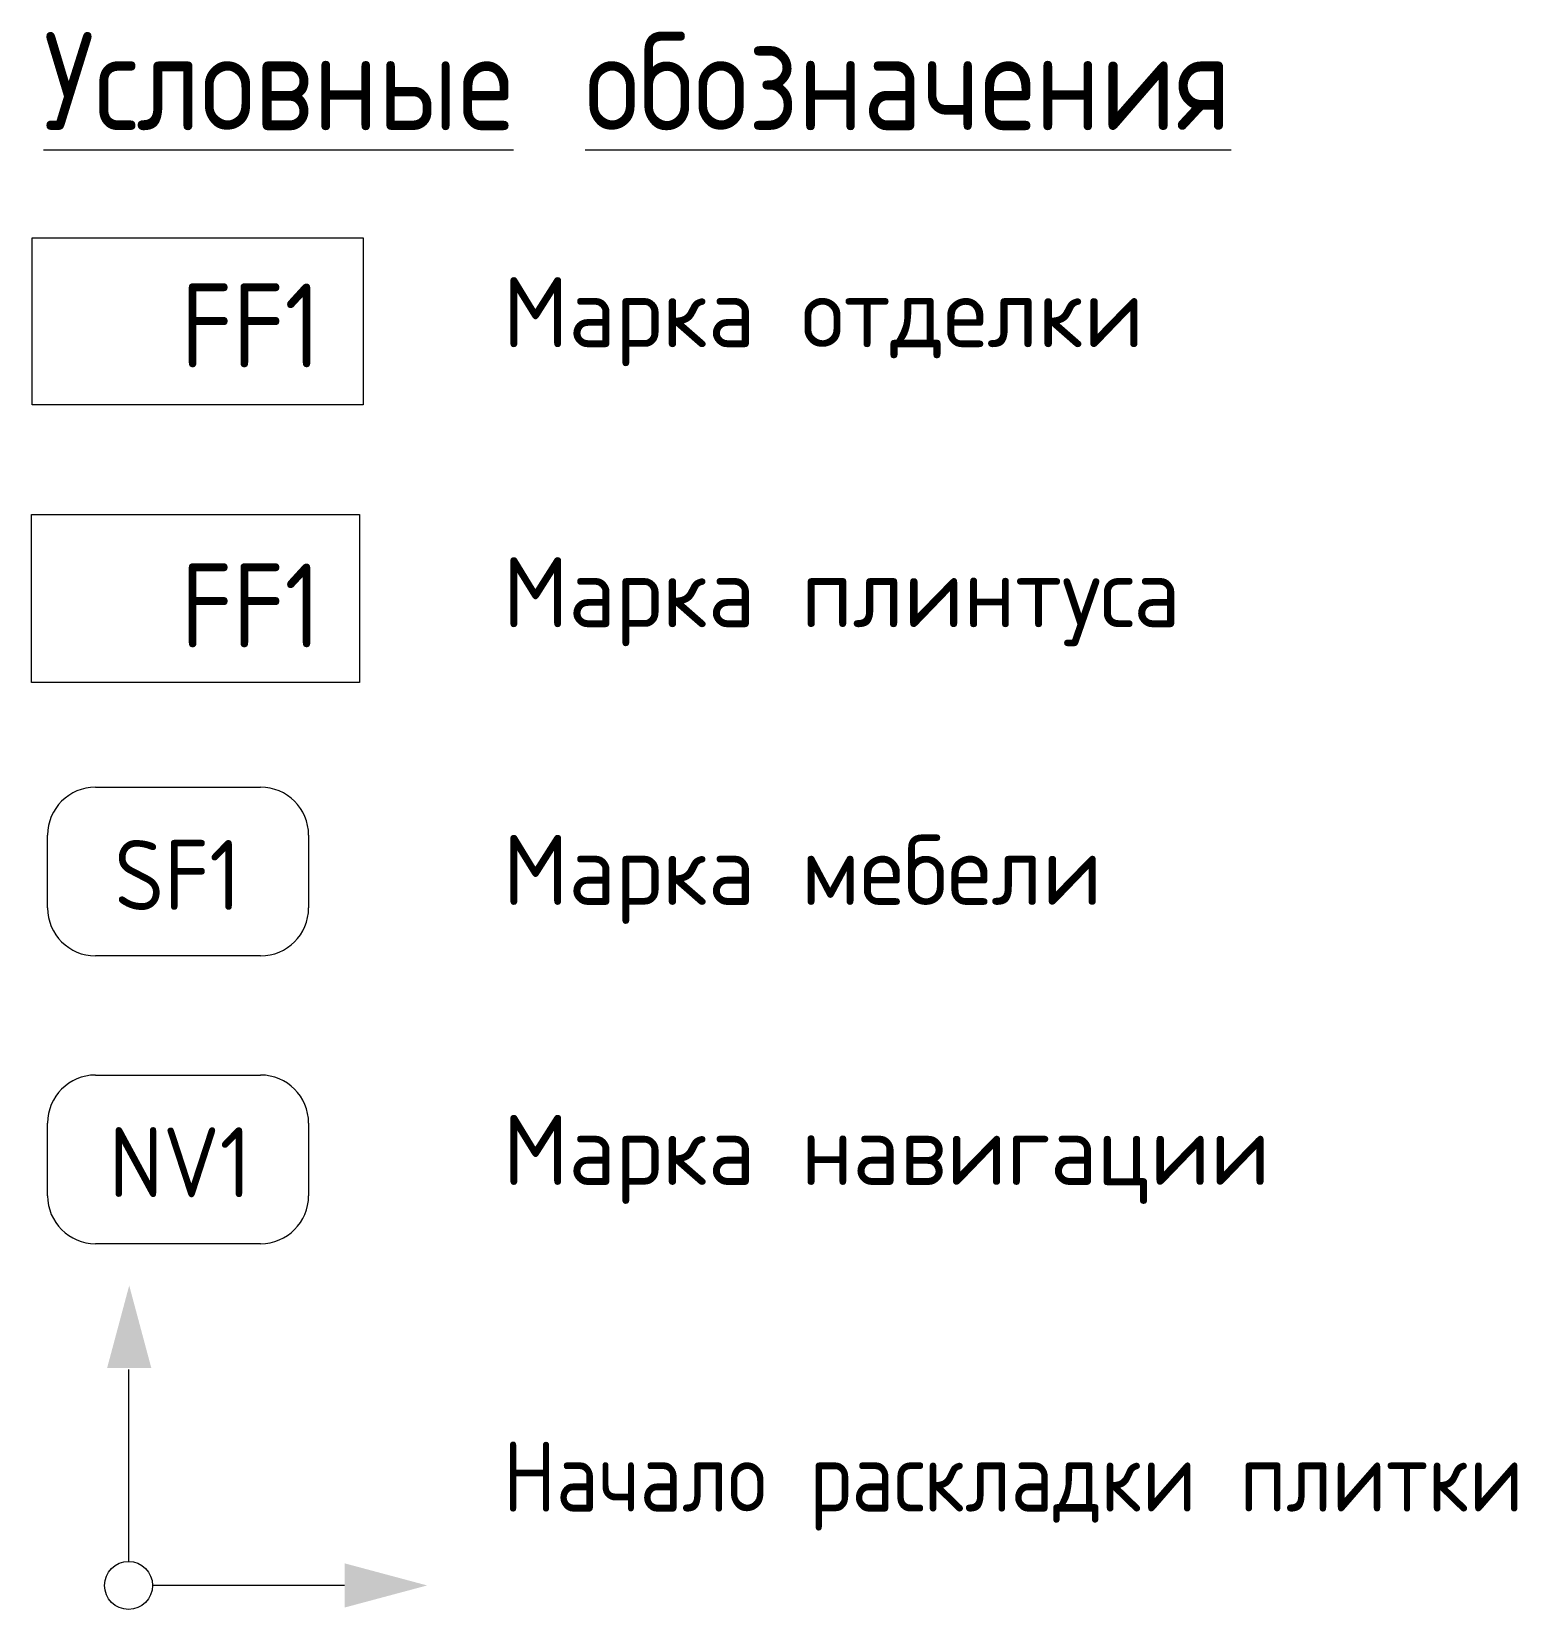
# Model space of a CAD drawing. Header units: millimetres. Extents: x 36646 to 169412, y -1987 to 12080.
# Drawn here: x 165698 to 169412, y -1987 to 1957 of the extents above; entities that cross this region are included whole.
import ezdxf

# ---------------------------------------------------------------- set-up
doc = ezdxf.new("R2010")
doc.units = ezdxf.units.MM
doc.layers.add('A-DETL', color=7, linetype='Continuous', lineweight=9)
doc.layers.add('G-ANNO-TEXT', color=7, linetype='Continuous', lineweight=9)
for name, color, linetype, lineweight, true_color in [('A-DETL-GENF-2', 1, 'Continuous', 9, 0xff0000), ('G-ANNO-TEXT-1', 7, 'Continuous', 9, 0x3c3c3c), ('G-ANNO-TEXT-2', 7, 'Continuous', 9, 0x008000), ('G-ANNO-TEXT-3', 1, 'Continuous', 9, 0xff0000)]:
    doc.layers.add(name, color=color, linetype=linetype, lineweight=lineweight, true_color=true_color)
doc.styles.add('GOST Common_5', font='GOST_Common.ttf', dxfattribs={"height": 175})
doc.styles.add('GOST Common_6', font='GOST_Common.ttf', dxfattribs={"width": 0.9, "height": 210})
doc.styles.add('GOST Common_7', font='GOST_Common.ttf', dxfattribs={"width": 0.9, "height": 245})
doc.styles.add('GOST Common_8', font='GOST_Common.ttf', dxfattribs={"width": 0.9, "height": 175})
doc.styles.add('ISOCPEUR_4', font='isocpeur.ttf', dxfattribs={"width": 0.9, "height": 175})

msp = doc.modelspace()

# ---------------------------------------------------------------- hatches: boundary and pattern name
at = {"layer": 'A-DETL-GENF-2'}
for points in [[(165886.5847, -1383.9272), (165997.2367, -1383.9272), (165941.9107, -1177.4478)], [(166480.1754, -1982.5429), (166686.6548, -1927.2169), (166480.1754, -1871.8909)]]:
    msp.add_hatch(color=256, dxfattribs=at).paths.add_polyline_path(points)

# ---------------------------------------------------------------- linework, layer by layer
at = {"layer": 'A-DETL'}
for p, q in [((165697.7895, 750.1442), (166517.7895, 750.1442)), ((165697.7895, 330.1442), (165697.7895, 750.1442)), ((166517.7895, 750.1442), (166517.7895, 330.1442)), ((166517.7895, 330.1442), (165697.7895, 330.1442)), ((165857.7853, 68.3305), (166270.2853, 68.3305)), ((165737.7853, -233.3201), (165737.7853, -51.6695)), ((166390.2853, -51.6695), (166390.2853, -233.3201)), ((166270.2853, -353.3201), (165857.7853, -353.3201)), ((165857.7853, -651.3201), (166270.2853, -651.3201)), ((165737.7853, -952.9708), (165737.7853, -771.3201)), ((166390.2853, -771.3201), (166390.2853, -952.9708)), ((166270.2853, -1072.9708), (165857.7853, -1072.9708)), ((165940.1754, -1387.2169), (165940.1754, -1867.2169)), ((166480.1754, -1927.2169), (166000.1754, -1927.2169))]:
    msp.add_line(p, q, dxfattribs=at)
msp.add_circle((165940.1754, -1927.2169), 60, dxfattribs=at)
for centre, start, end in [((165857.7853, -51.6695), 90, 180), ((166270.2853, -51.6695), 0, 90), ((165857.7853, -233.3201), 180, 270), ((166270.2853, -233.3201), 270, 0), ((165857.7853, -771.3201), 90, 180), ((166270.2853, -771.3201), 0, 90), ((165857.7853, -952.9708), 180, 270), ((166270.2853, -952.9708), 270, 0)]:
    msp.add_arc(centre, 120, start, end, dxfattribs=at)
at = {"layer": 'G-ANNO-TEXT-1', "flags": 128}
msp.add_lwpolyline([(165699.3173, 1441.6446), (166526.4373, 1441.6446), (166526.4373, 1024.4446), (165699.3173, 1024.4446)], close=True, dxfattribs=at)

# ---------------------------------------------------------------- texts
at = {"layer": 'G-ANNO-TEXT', "attachment_point": 1}
for s, insert, char_height, width, style in [('\\LУсловные', (165727.3173, 1955.6425), 245, 1550.543794, 'GOST Common_7'), ('\\L\\fGOST Common|b0|i0|c204|p34|;\\W.9;\\L ', (167006.6438, 1955.6425), 245, 90.911362, 'GOST Common_7'), ('\\Lобозначения', (167081.6532, 1955.6425), 245, 2111.163863, 'GOST Common_7'), ('Начало', (166876.0165, -1567.5579), 175, 863.657944, 'GOST Common_8'), ('\\fGOST Common|b0|i0|c204|p34|;\\W.9; ', (167588.6056, -1567.5579), 175, 65.658206, 'GOST Common_8'), ('\\fGOST Common|b0|i0|c204|p34|;\\W.9; ', (168663.74, -1567.5579), 175, 65.658206, 'GOST Common_8'), ('раскладки', (167642.779, -1567.5579), 175, 1237.404656, 'GOST Common_8'), ('плитки', (168717.9134, -1567.5579), 175, 853.556681, 'GOST Common_8')]:
    msp.add_mtext(s, dxfattribs=dict(at, insert=insert, char_height=char_height, width=width, style=style))
at = {"layer": 'G-ANNO-TEXT-1', "attachment_point": 1}
for s, insert, char_height, width, style in [('Марка', (166876.0165, 1343.2436), 175, 830.54825, 'GOST Common_5'), ('\\fGOST Common|b0|i0|c204|p34|; ', (167561.2874, 1343.2436), 175, 72.953562, 'GOST Common_5'), ('   FF1   ', (165727.3173, 1327.3113), 210, 929.31615, 'GOST Common_6'), ('отделки', (167621.4801, 1343.2436), 175, 1099.91525, 'GOST Common_5'), ('Марка', (166876.0165, 643.2436), 175, 830.54825, 'GOST Common_5'), ('\\fGOST Common|b0|i0|c204|p34|; ', (167561.2874, 643.2436), 175, 72.953562, 'GOST Common_5'), ('плинтуса', (167621.4801, 643.2436), 175, 1245.822375, 'GOST Common_5'), ('Марка', (166876.0165, -50.9475), 175, 830.54825, 'GOST Common_5'), ('\\fGOST Common|b0|i0|c204|p34|; ', (167561.2874, -50.9475), 175, 72.953562, 'GOST Common_5'), ('мебели', (167621.4801, -50.9475), 175, 925.949063, 'GOST Common_5'), ('Марка', (166876.0165, -750.9475), 175, 830.54825, 'GOST Common_5'), ('\\fGOST Common|b0|i0|c204|p34|; ', (167561.2874, -750.9475), 175, 72.953562, 'GOST Common_5'), ('навигации', (167621.4801, -750.9475), 175, 1414.17675, 'GOST Common_5')]:
    msp.add_mtext(s, dxfattribs=dict(at, insert=insert, char_height=char_height, width=width, style=style))
at = {"layer": 'G-ANNO-TEXT-2', "char_height": 175, "attachment_point": 1, "style": 'ISOCPEUR_4'}
for s, insert, width in [('SF1', (165904.7283, -63.7492), 383.847975), ('NV1', (165890.8509, -781.9683), 419.202394)]:
    msp.add_mtext(s, dxfattribs=dict(at, insert=insert, width=width))
at = {"layer": 'G-ANNO-TEXT-3', "insert": (165727.3173, 627.3113), "char_height": 210, "width": 929.31615, "attachment_point": 1, "style": 'GOST Common_6'}
msp.add_mtext('   FF1   ', dxfattribs=at)

doc.saveas('drawing.dxf')
